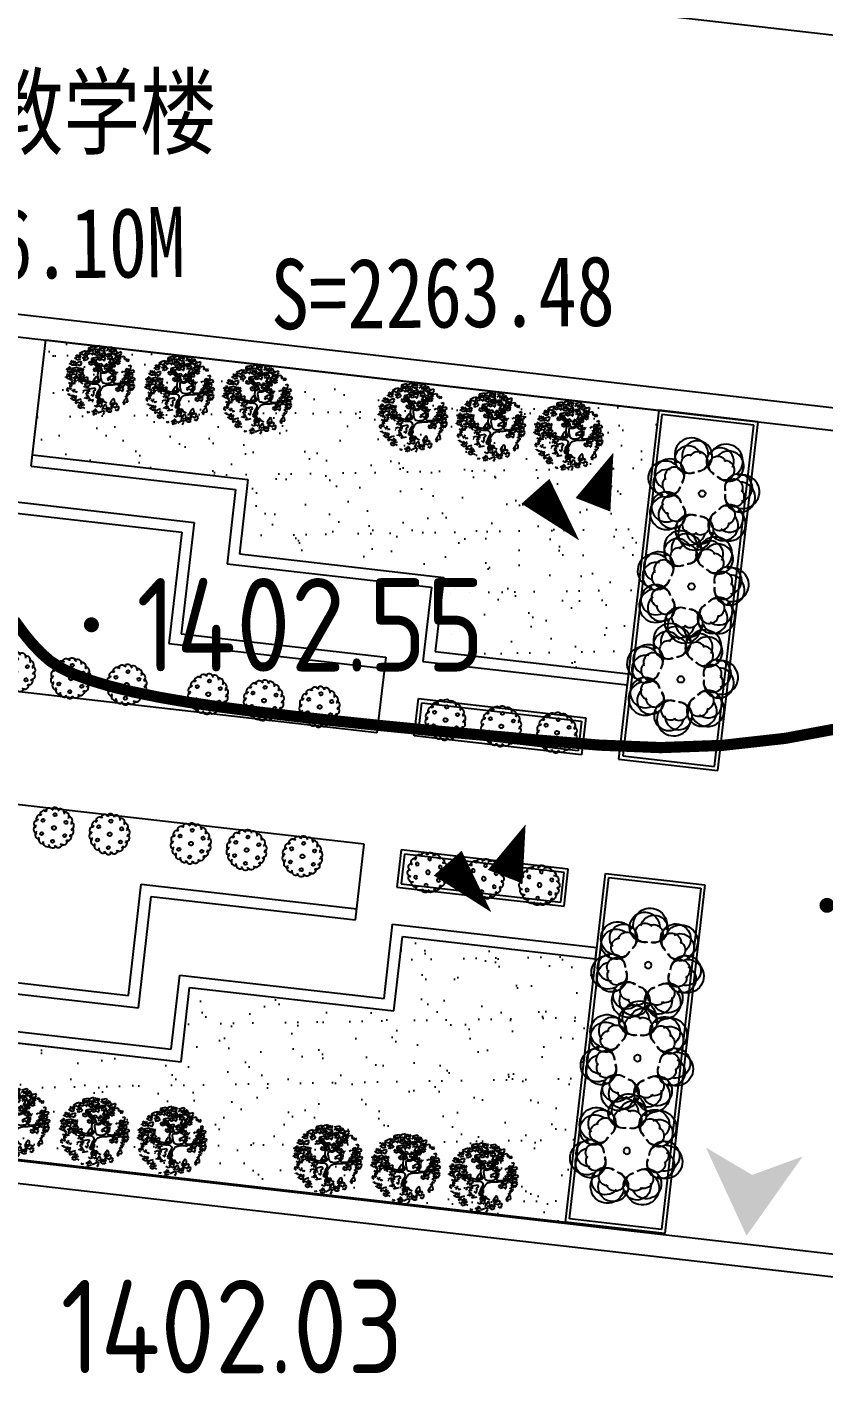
# Model space of a CAD drawing. Extents: x -2226 to 12369489, y -12501589 to 2275.
# Drawn here: x 5664042.76 to 5664064.06, y -6548018.84 to -6547982.6 of the extents above; entities that cross this region are included whole.
import ezdxf
from ezdxf.enums import TextEntityAlignment as Align

# ---------------------------------------------------------------- set-up
doc = ezdxf.new("R2010")
doc.units = 0
doc.header["$LTSCALE"] = 1000
doc.header["$MEASUREMENT"] = 0
doc.layers.get('0').update_dxf_attribs({"linetype": 'CONTINUOUS'})
for name, color, linetype in [('caodi', 7, 'CONTINUOUS'), ('GN-树木', 7, 'CONTINUOUS'), ('LVTRY', 193, 'CONTINUOUS'), ('PUB_DIM', 3, 'CONTINUOUS'), ('PUB_TEXT', 7, 'CONTINUOUS'), ('qj-铺地', 35, 'CONTINUOUS'), ('q乔木', 3, 'CONTINUOUS'), ('WALL', 2, 'CONTINUOUS'), ('zw乔木', 3, 'CONTINUOUS'), ('周边地形图', 8, 'CONTINUOUS'), ('树', 85, 'CONTINUOUS'), ('绿化', 3, 'CONTINUOUS'), ('落叶乔木', 130, 'CONTINUOUS'), ('道路', 8, 'CONTINUOUS')]:
    doc.layers.add(name, color=color, linetype=linetype)
doc.layers.add('pudi', color=7, linetype='CONTINUOUS', lineweight=9)
doc.styles.add('HT', font='simhei.ttf', dxfattribs={"width": 0.8})
doc.styles.get("Standard").update_dxf_attribs({"font": 'GBENOR', "bigfont": 'GBCBIG'})

# ---------------------------------------------------------------- blocks, each defined once
blk = doc.blocks.new('gc090')
for points in [[(1.067, 1.447, 0, 1, 0), (0.52, 0.049, 1, 1, 0)], [(-1.016, 0.411, 1, 0, 0), (0.151, -0.902, 0, 0, 0)]]:
    blk.add_lwpolyline(points, format="xyseb")
blk = doc.blocks.new('13')
at = {"layer": 'WALL', "ltscale": 10}
for points in [[(4411217, -5844573), (4492217, -5844573), (4492217, -5831973), (4411217, -5831973)], [(4411817, -5843973), (4491617, -5843973), (4491617, -5832573), (4411817, -5832573)]]:
    blk.add_lwpolyline(points, close=True, dxfattribs=at)
blk = doc.blocks.new('RT5')
at = {"layer": 'WALL', "ltscale": 10}
for points in [[(4426135, -5875637), (4487035, -5875637), (4487035, -5864537), (4426135, -5864537)], [(4426735, -5875037), (4486435, -5875037), (4486435, -5865137), (4426735, -5865137)]]:
    blk.add_lwpolyline(points, close=True, dxfattribs=at)
blk = doc.blocks.new('白玉兰')
at = {"layer": '落叶乔木'}
blk.add_circle((0, 1), 122, dxfattribs=at)
for centre, radius, start, end in [((-561, 1390), 623, 217.0797, 7.9292), ((-344, 1372), 558, 199.5569, 282.8658), ((-290, 1172), 360, 154.152, 274.6384), ((-578, 1037), 338, 305.7693, 83.4886), ((-655, 1200), 508, 298.2638, 31.5393), ((736, 1306), 623, 165.6511, 316.5007), ((858, 1125), 558, 148.1284, 231.4373), ((529, 1261), 508, 246.8352, 340.1108), ((449, 1099), 338, 254.3407, 32.06), ((735, 958), 360, 102.7234, 223.2099), ((-1436, 428), 623, 268.5082, 59.3578), ((-1170, 195), 338, 357.1979, 134.9172), ((-1346, 237), 508, 349.6924, 82.9679), ((1413, 32), 558, 96.6998, 180.0087), ((1479, 240), 623, 114.2225, 265.0721), ((-1286, 587), 558, 250.9855, 334.2944), ((-1095, 504), 360, 205.5806, 326.067), ((1315, 373), 508, 195.4067, 288.6822), ((1139, 335), 338, 202.9121, 340.6315), ((1206, 24), 360, 51.2948, 171.7813), ((-1229, -855), 623, 319.9368, 110.7864), ((-1023, -904), 508, 41.121, 134.3965), ((-880, -793), 338, 48.6264, 186.3457), ((-1076, -542), 360, 257.0091, 17.4956), ((-1259, -639), 558, 302.4141, 25.723), ((1109, -1006), 623, 62.7939, 213.6435), ((1111, -795), 508, 143.9781, 237.2536), ((-96, -1494), 623, 11.3654, 162.2149), ((70, -1363), 508, 92.5495, 185.8251), ((72, -1183), 338, 100.055, 237.7743), ((-284, -1383), 558, 353.8426, 77.1516), ((-246, -1179), 360, 308.4377, 68.9241), ((905, -1084), 558, 45.2712, 128.5801), ((769, -927), 360, 359.8663, 120.3527), ((971, -681), 338, 151.4836, 289.2029)]:
    blk.add_arc(centre, radius, start, end, dxfattribs=at)
blk = doc.blocks.new('sffsq')
at = {"layer": 'q乔木'}
for centre, major_axis, start_param, end_param in [((756595, 433665), (0, 289), -0.268274, 2.286814), ((756819, 433961), (0, 289), -0.617353, 1.937735), ((757131, 434162), (0, 289), -0.966357, 1.58873), ((757493, 434244), (0, 289), -1.315409, 1.239679), ((757861, 434197), (0, 289), 4.618671, 7.173759), ((758191, 434027), (0, 289), 4.269601, 6.824688), ((758443, 433755), (0, 289), 3.920537, 6.475625), ((756485, 433311), (0, 289), 0.080818, 2.635905), ((756503, 432940), (0, 289), 0.429868, 2.984955), ((757555, 433169), (0, 128), 4.712347258055872, 10.99553256523545), ((758605, 433042), (0, 289), 3.222423, 5.777511), ((758587, 433413), (0, 289), 3.571467, 6.126555), ((756646, 432598), (0, 289), 0.778945, 3.334032), ((756898, 432326), (0, 289), 1.127998, 3.683085), ((757228, 432156), (0, 289), 1.477059, 4.032146), ((757958, 432191), (0, 289), 2.17519, 4.730277), ((758270, 432392), (0, 289), 2.524267, 5.079354), ((758495, 432688), (0, 289), 2.873312, 5.428399), ((757597, 432109), (0, 289), 1.826137, 4.381224)]:
    blk.add_ellipse(centre, major_axis=major_axis, ratio=1, start_param=start_param, end_param=end_param, dxfattribs=at)
at = {"layer": 'q乔木', "color": 40, "linetype": 'Continuous'}
for centre in [(757535, 434052), (756773, 433592), (758315, 433622), (756790, 432701), (757570, 432271), (758332, 432732)]:
    blk.add_ellipse(centre, major_axis=(0, 103), ratio=1, start_param=4.712374, end_param=10.995559, dxfattribs=at)
blk = doc.blocks.new('银杏')
at = {"layer": '树'}
for p, q in [((-1779, 2121), (-1842, 2086)), ((-1842, 2086), (-1809, 1967)), ((-1740, 1990), (-1779, 2121)), ((-1683, 2006), (-1688, 1927)), ((-2357, 1231), (-2239, 1343)), ((-2256, 1196), (-2357, 1231)), ((-2259, 965), (-2192, 1109)), ((-2192, 1109), (-2256, 1196)), ((-2239, 1343), (-1859, 1218)), ((-2061, 1197), (-2140, 1016)), ((-2140, 1016), (-2026, 987)), ((-2083, 1544), (-2043, 1655)), ((-1993, 1335), (-2083, 1544)), ((-1881, 1022), (-2061, 1197)), ((-2043, 1655), (-1862, 1582)), ((-1803, 1402), (-1993, 1335)), ((-1859, 1218), (-1881, 1022)), ((-1809, 1967), (-1796, 1913)), ((-1679, 1285), (-1803, 1402)), ((-1728, 1313), (-1791, 1278)), ((-1791, 1278), (-1757, 1159)), ((-1744, 1105), (-1774, 1012)), ((-1774, 1012), (-1761, 989)), ((-1757, 1159), (-1744, 1105)), ((-1688, 1927), (-1740, 1990)), ((-1688, 1182), (-1728, 1313)), ((-1637, 1119), (-1688, 1182)), ((-1632, 1198), (-1637, 1119)), ((-1517, 1139), (-1556, 1210)), ((-1422, 1085), (-1517, 1139)), ((1861, 1070), (2241, 945)), ((1957, 1990), (1896, 1865)), ((2040, 1929), (1957, 1990)), ((1967, 1706), (2100, 1703)), ((1971, 1876), (2040, 1899)), ((2105, 1752), (2010, 1806)), ((2040, 1899), (2040, 1929)), ((2100, 1703), (2105, 1752)), ((2231, 1413), (2226, 1333)), ((2292, 1538), (2231, 1413)), ((2375, 1477), (2292, 1538)), ((2303, 1254), (2436, 1251)), ((2307, 1424), (2376, 1447)), ((2346, 1354), (2307, 1424)), ((2441, 1300), (2346, 1354)), ((2418, 1049), (2357, 941)), ((2376, 1447), (2375, 1477)), ((2487, 1029), (2418, 1049)), ((2422, 909), (2487, 1029)), ((2436, 1251), (2441, 1300)), ((-2494, 659), (-2376, 771)), ((-2392, 624), (-2494, 659)), ((-2328, 537), (-2392, 624)), ((-2376, 771), (-1995, 646)), ((-2197, 626), (-2276, 444)), ((-2276, 444), (-2162, 416)), ((-2212, 762), (-2259, 965)), ((-2180, 764), (-2212, 762)), ((-2018, 450), (-2197, 626)), ((-2030, 848), (-2180, 764)), ((-1976, 168), (-2166, 276)), ((-2162, 416), (-2009, 287)), ((-2080, 857), (-1962, 968)), ((-1979, 821), (-2080, 857)), ((-1839, 740), (-2030, 848)), ((-2026, 987), (-1873, 859)), ((-1995, 646), (-2018, 450)), ((-2009, 287), (-1897, 410)), ((-1982, 590), (-1915, 735)), ((-1935, 388), (-1982, 590)), ((-1915, 735), (-1979, 821)), ((-1806, 246), (-1976, 168)), ((-1962, 968), (-1582, 843)), ((-1903, 390), (-1935, 388)), ((-1753, 473), (-1903, 390)), ((-1897, 410), (-1806, 246)), ((-1873, 859), (-1761, 982)), ((-1784, 823), (-1863, 641)), ((-1863, 641), (-1749, 613)), ((-1670, 818), (-1839, 740)), ((-1801, 161), (-1683, 273)), ((-1700, 126), (-1801, 161)), ((-1604, 647), (-1784, 823)), ((-1761, 989), (-1673, 977)), ((-1761, 982), (-1670, 818)), ((-1562, 365), (-1753, 473)), ((-1749, 613), (-1596, 484)), ((-1703, -105), (-1635, 39)), ((-1635, 39), (-1700, 126)), ((-1683, 273), (-1302, 148)), ((-1596, 484), (-1484, 607)), ((-1504, 128), (-1584, -54)), ((-1393, 444), (-1562, 365)), ((-1325, -48), (-1504, 128)), ((-1302, 148), (-1325, -48)), ((-1032, 733), (-925, 716)), ((1075, 115), (986, 324)), ((1026, 434), (1207, 361)), ((1266, 182), (1075, 115)), ((1207, 361), (1450, 200)), ((1390, 65), (1266, 182)), ((1291, 513), (1345, 441)), ((1345, 441), (1409, 354)), ((1450, 200), (1390, 65)), ((1409, 354), (1469, 406)), ((1481, 30), (1453, -18)), ((1469, 406), (1560, 310)), ((1471, 517), (1479, 598)), ((1530, 569), (1471, 517)), ((1542, 137), (1481, 30)), ((1662, 614), (1530, 569)), ((1611, 118), (1542, 137)), ((1546, -3), (1611, 118)), ((1560, 310), (1599, 341)), ((1570, 446), (1592, 524)), ((1599, 341), (1570, 446)), ((1592, 524), (1657, 491)), ((1663, 263), (1656, 237)), ((1656, 237), (1710, 166)), ((1657, 491), (1678, 513)), ((1678, 513), (1662, 614)), ((1751, 307), (1663, 263)), ((1710, 166), (1774, 78)), ((1779, 354), (1751, 307)), ((1840, 462), (1779, 354)), ((1834, 130), (1926, 35)), ((1904, 68), (1835, 87)), ((1836, 241), (1844, 322)), ((1896, 293), (1836, 241)), ((1839, -53), (1904, 68)), ((1909, 442), (1840, 462)), ((1841, 692), (1909, 836)), ((1888, 489), (1841, 692)), ((1844, 322), (1909, 442)), ((1920, 491), (1888, 489)), ((2028, 339), (1896, 293)), ((2070, 575), (1920, 491)), ((1926, 35), (1964, 65)), ((1935, 171), (1957, 248)), ((1964, 65), (1935, 171)), ((1957, 248), (2022, 215)), ((2040, 924), (1960, 743)), ((1960, 743), (2075, 715)), ((2022, 215), (2043, 237)), ((2043, 237), (2028, 339)), ((2219, 749), (2040, 924)), ((2261, 467), (2070, 575)), ((2075, 715), (2228, 586)), ((2100, 39), (2141, 149)), ((2190, -170), (2100, 39)), ((2141, 149), (2322, 76)), ((2241, 945), (2219, 749)), ((2228, 586), (2339, 709)), ((2242, 849), (2234, 823)), ((2234, 823), (2288, 752)), ((2329, 894), (2242, 849)), ((2318, 508), (2255, 474)), ((2255, 474), (2288, 355)), ((2430, 545), (2261, 467)), ((2302, 301), (2271, 208)), ((2271, 208), (2284, 184)), ((2284, 184), (2373, 173)), ((2288, 752), (2352, 665)), ((2288, 355), (2302, 301)), ((2357, 378), (2318, 508)), ((2357, 941), (2329, 894)), ((2339, 709), (2430, 545)), ((2352, 665), (2412, 717)), ((2409, 314), (2357, 378)), ((2373, 173), (2480, 156)), ((2414, 394), (2409, 314)), ((2412, 717), (2504, 621)), ((2414, 827), (2422, 909)), ((2474, 880), (2414, 827)), ((2475, 519), (2414, 394)), ((2606, 925), (2474, 880)), ((2558, 458), (2475, 519)), ((2480, 156), (2486, 235)), ((2486, 235), (2618, 232)), ((2490, 405), (2558, 428)), ((2529, 335), (2490, 405)), ((2504, 621), (2542, 652)), ((2513, 757), (2535, 834)), ((2542, 652), (2513, 757)), ((2624, 281), (2529, 335)), ((2535, 834), (2600, 802)), ((2558, 428), (2558, 458)), ((2600, 802), (2621, 824)), ((2621, 824), (2606, 925)), ((2618, 232), (2624, 281)), ((-2057, -91), (-2057, -60)), ((-1655, -308), (-1703, -105)), ((-1624, -306), (-1655, -308)), ((-1474, -222), (-1624, -306)), ((-1584, -54), (-1469, -82)), ((-1283, -330), (-1474, -222)), ((-1469, -82), (-1316, -211)), ((-1316, -211), (-1204, -88)), ((-1114, -251), (-1283, -330)), ((-1204, -88), (-1114, -251)), ((-1177, -1203), (-1135, -979)), ((-1135, -979), (-1041, -910)), ((-1041, -910), (-930, -1071)), ((325, -413), (443, -302)), ((426, -448), (325, -413)), ((423, -679), (490, -535)), ((490, -535), (426, -448)), ((443, -302), (823, -427)), ((652, -797), (502, -880)), ((749, -124), (867, -13)), ((851, -160), (749, -124)), ((860, -932), (799, -1040)), ((823, -427), (801, -622)), ((809, -786), (921, -662)), ((1012, -826), (843, -905)), ((848, -391), (915, -246)), ((895, -593), (848, -391)), ((915, -246), (851, -160)), ((928, -952), (860, -932)), ((864, -1072), (928, -952)), ((867, -13), (1248, -138)), ((926, -591), (895, -593)), ((921, -662), (1012, -826)), ((1077, -508), (926, -591)), ((1046, -158), (967, -340)), ((967, -340), (1081, -368)), ((1225, -334), (1046, -158)), ((1267, -616), (1077, -508)), ((1277, -702), (1214, -737)), ((1365, -62), (1358, -88)), ((1453, -18), (1365, -62)), ((1662, -709), (1754, -805)), ((1754, -805), (1792, -774)), ((1792, -774), (1763, -669)), ((1924, -715), (1877, -513)), ((2023, -36), (1891, -81)), ((1896, -135), (2277, -260)), ((1955, -713), (1924, -715)), ((2004, -715), (1942, -750)), ((1953, -127), (2017, -159)), ((2106, -630), (1955, -713)), ((2017, -159), (2039, -138)), ((2039, -138), (2023, -36)), ((2254, -456), (2075, -280)), ((2110, -490), (2263, -619)), ((2167, -1068), (2172, -988)), ((2172, -988), (2305, -991)), ((2381, -103), (2190, -170)), ((2277, -260), (2254, -456)), ((2263, -619), (2375, -496)), ((2466, -659), (2296, -738)), ((2305, -991), (2311, -942)), ((2375, -496), (2466, -659)), ((770, -1087), (683, -1132)), ((799, -1040), (770, -1087)), ((856, -1153), (864, -1072)), ((915, -1101), (856, -1153)), ((1047, -1055), (915, -1101)), ((1025, -1624), (1139, -1652)), ((1063, -1157), (1047, -1055)), ((1354, -1538), (1264, -1328)), ((1305, -1218), (1486, -1291)), ((1762, -1019), (1700, -1054)), ((1700, -1054), (1733, -1173)), ((1746, -1227), (1716, -1320)), ((1733, -1173), (1746, -1227)), ((1802, -1150), (1762, -1019)), ((1853, -1213), (1802, -1150)), ((1859, -1134), (1853, -1213)), ((1920, -1008), (1859, -1134)), ((2003, -1069), (1920, -1008)), ((1930, -1293), (2063, -1295)), ((1934, -1122), (2003, -1100)), ((1973, -1193), (1934, -1122)), ((1958, -1015), (1971, -1039)), ((2068, -1247), (1973, -1193)), ((2003, -1100), (2003, -1069)), ((2060, -1051), (2167, -1068)), ((2063, -1295), (2068, -1247))]:
    blk.add_line(p, q, dxfattribs=at)
at = {"layer": '树', "color": 60}
for p, q in [((-1622, 2132), (-1683, 2006)), ((-1539, 2071), (-1622, 2132)), ((-1608, 2018), (-1539, 2040)), ((-1574, 2147), (-1456, 2259)), ((-1473, 2112), (-1574, 2147)), ((-1539, 2040), (-1539, 2071)), ((-1456, 2259), (-1076, 2134)), ((-1098, 1938), (-1277, 2114)), ((-1267, 2458), (-1227, 2569)), ((-1177, 2249), (-1267, 2458)), ((-1227, 2569), (-1046, 2496)), ((-987, 2316), (-1177, 2249)), ((-1078, 2297), (-1141, 2262)), ((-1141, 2262), (-1107, 2143)), ((-1094, 2089), (-1124, 1996)), ((-1107, 2143), (-1094, 2089)), ((-1076, 2134), (-1098, 1938)), ((-1039, 2166), (-1078, 2297)), ((-1046, 2496), (-803, 2334)), ((-987, 2103), (-1039, 2166)), ((-863, 2199), (-987, 2316)), ((-982, 2182), (-987, 2103)), ((-921, 2308), (-982, 2182)), ((-927, 2533), (-934, 2507)), ((-934, 2507), (-880, 2436)), ((-839, 2577), (-927, 2533)), ((-838, 2247), (-921, 2308)), ((-915, 1944), (-910, 2023)), ((-910, 2023), (-777, 2020)), ((-906, 2194), (-837, 2216)), ((-867, 2123), (-906, 2194)), ((-880, 2436), (-816, 2348)), ((-772, 2069), (-867, 2123)), ((-803, 2334), (-863, 2199)), ((-811, 2624), (-839, 2577)), ((-837, 2216), (-838, 2247)), ((-816, 2348), (-756, 2400)), ((-750, 2732), (-811, 2624)), ((-777, 2020), (-772, 2069)), ((-756, 2400), (-664, 2305)), ((-754, 2511), (-746, 2592)), ((-694, 2563), (-754, 2511)), ((-681, 2712), (-750, 2732)), ((-746, 2592), (-681, 2712)), ((-700, 1973), (-606, 2042)), ((-562, 2609), (-694, 2563)), ((-664, 2305), (-626, 2335)), ((-655, 2441), (-633, 2518)), ((-626, 2335), (-655, 2441)), ((-633, 2518), (-568, 2485)), ((-621, 2729), (-503, 2841)), ((-520, 2694), (-621, 2729)), ((-601, 2142), (-609, 2116)), ((-609, 2116), (-555, 2045)), ((-606, 2042), (-495, 1881)), ((-514, 2186), (-601, 2142)), ((-568, 2485), (-547, 2507)), ((-547, 2507), (-562, 2609)), ((-555, 2045), (-491, 1957)), ((-523, 2463), (-456, 2607)), ((-476, 2260), (-523, 2463)), ((-456, 2607), (-520, 2694)), ((-486, 2234), (-514, 2186)), ((-503, 2841), (-123, 2715)), ((-491, 1957), (-431, 2010)), ((-425, 2341), (-486, 2234)), ((-444, 2262), (-476, 2260)), ((-294, 2345), (-444, 2262)), ((-431, 2010), (-339, 1914)), ((-429, 2120), (-421, 2201)), ((-369, 2172), (-429, 2120)), ((-356, 2322), (-425, 2341)), ((-421, 2201), (-356, 2322)), ((-325, 2695), (-404, 2514)), ((-404, 2514), (-290, 2485)), ((-237, 2218), (-369, 2172)), ((-330, 2050), (-308, 2127)), ((-300, 1944), (-330, 2050)), ((-145, 2520), (-325, 2695)), ((-308, 2127), (-243, 2094)), ((-103, 2237), (-294, 2345)), ((-243, 2094), (-222, 2116)), ((-222, 2116), (-237, 2218)), ((-105, 2233), (-206, 2268)), ((-108, 2002), (-41, 2146)), ((-61, 1799), (-108, 2002)), ((-41, 2146), (-105, 2233)), ((66, 2316), (-103, 2237)), ((-88, 2380), (292, 2255)), ((-25, 2480), (66, 2316)), ((64, 2824), (2, 2789)), ((2, 2789), (35, 2670)), ((90, 2235), (11, 2053)), ((11, 2053), (125, 2025)), ((48, 2617), (18, 2524)), ((31, 2500), (120, 2488)), ((35, 2670), (48, 2617)), ((104, 2693), (64, 2824)), ((270, 2059), (90, 2235)), ((155, 2630), (104, 2693)), ((120, 2488), (227, 2471)), ((125, 2025), (278, 1896)), ((161, 2710), (155, 2630)), ((222, 2835), (161, 2710)), ((305, 2774), (222, 2835)), ((227, 2471), (232, 2551)), ((232, 2551), (365, 2548)), ((236, 2721), (305, 2744)), ((275, 2651), (236, 2721)), ((292, 2255), (270, 2059)), ((371, 2597), (275, 2651)), ((278, 1896), (390, 2019)), ((305, 2744), (305, 2774)), ((352, 2733), (392, 2843)), ((442, 2524), (352, 2733)), ((365, 2548), (371, 2597)), ((434, 2445), (372, 2410)), ((372, 2410), (405, 2291)), ((418, 2237), (388, 2144)), ((388, 2144), (401, 2121)), ((390, 2019), (481, 1856)), ((392, 2843), (574, 2770)), ((401, 2121), (489, 2109)), ((405, 2291), (418, 2237)), ((474, 2314), (434, 2445)), ((633, 2591), (442, 2524)), ((525, 2251), (474, 2314)), ((489, 2109), (597, 2092)), ((531, 2330), (525, 2251)), ((592, 2456), (531, 2330)), ((574, 2770), (816, 2609)), ((675, 2395), (592, 2456)), ((597, 2092), (602, 2171)), ((602, 2171), (735, 2169)), ((606, 2342), (675, 2364)), ((645, 2271), (606, 2342)), ((756, 2473), (633, 2591)), ((740, 2217), (645, 2271)), ((675, 2364), (675, 2395)), ((701, 2616), (819, 2727)), ((802, 2581), (701, 2616)), ((735, 2169), (740, 2217)), ((816, 2609), (756, 2473)), ((799, 2350), (866, 2494)), ((846, 2147), (799, 2350)), ((866, 2494), (802, 2581)), ((819, 2727), (1199, 2602)), ((878, 2149), (846, 2147)), ((1028, 2232), (878, 2149)), ((997, 2582), (918, 2401)), ((918, 2401), (1032, 2372)), ((1177, 2407), (997, 2582)), ((1219, 2124), (1028, 2232)), ((1032, 2372), (1185, 2243)), ((1199, 2602), (1177, 2407)), ((1185, 2243), (1297, 2367)), ((1388, 2203), (1219, 2124)), ((1327, 2027), (1267, 1919)), ((1297, 2367), (1388, 2203)), ((1396, 2007), (1327, 2027)), ((1332, 1887), (1396, 2007)), ((1361, 2233), (1402, 2343)), ((1451, 2024), (1361, 2233)), ((1402, 2343), (1583, 2270)), ((1642, 2091), (1451, 2024)), ((1583, 2270), (1825, 2109)), ((1766, 1974), (1642, 2091)), ((1825, 2109), (1766, 1974)), ((-1056, 1656), (-1247, 1764)), ((-1242, 1904), (-1089, 1775)), ((-1088, 1069), (-1150, 1034)), ((-1124, 1996), (-1111, 1973)), ((-1111, 1973), (-1023, 1961)), ((-1089, 1775), (-978, 1898)), ((-1048, 938), (-1088, 1069)), ((-887, 1735), (-1056, 1656)), ((-1023, 1961), (-915, 1944)), ((-930, 1080), (-991, 954)), ((-978, 1898), (-887, 1735)), ((-847, 1019), (-930, 1080)), ((-895, 1451), (-854, 1675)), ((-699, 1401), (-895, 1451)), ((-803, 1227), (-866, 1192)), ((-866, 1192), (-833, 1073)), ((-854, 1675), (-759, 1744)), ((-819, 1019), (-849, 926)), ((-847, 989), (-847, 1019)), ((-833, 1073), (-819, 1019)), ((-764, 1096), (-803, 1227)), ((-712, 1033), (-764, 1096)), ((-759, 1744), (-649, 1583)), ((-742, 1749), (-700, 1973)), ((-546, 1699), (-742, 1749)), ((-707, 1112), (-712, 1033)), ((-646, 1238), (-707, 1112)), ((-661, 1235), (-699, 1401)), ((-537, 1314), (-661, 1235)), ((-649, 1583), (-537, 1314)), ((-563, 1177), (-646, 1238)), ((-631, 1124), (-563, 1146)), ((-592, 1053), (-631, 1124)), ((-497, 999), (-592, 1053)), ((-563, 1146), (-563, 1177)), ((-508, 1533), (-546, 1699)), ((-383, 1612), (-508, 1533)), ((-495, 1881), (-383, 1612)), ((-444, 1379), (-451, 1353)), ((-451, 1353), (-397, 1282)), ((-357, 1423), (-444, 1379)), ((-397, 1282), (-333, 1194)), ((-328, 1471), (-357, 1423)), ((-339, 1914), (-300, 1944)), ((-333, 1194), (-273, 1247)), ((-267, 1578), (-328, 1471)), ((-273, 1247), (-181, 1151)), ((-271, 1357), (-263, 1438)), ((-212, 1409), (-271, 1357)), ((-199, 1559), (-267, 1578)), ((-263, 1438), (-199, 1559)), ((-80, 1455), (-212, 1409)), ((-181, 1151), (-143, 1181)), ((-172, 1287), (-150, 1364)), ((-143, 1181), (-172, 1287)), ((-150, 1364), (-85, 1332)), ((-85, 1332), (-64, 1353)), ((-64, 1353), (-80, 1455)), ((-29, 1801), (-61, 1799)), ((121, 1885), (-29, 1801)), ((-4, 1424), (114, 1536)), ((98, 1389), (-4, 1424)), ((95, 1158), (162, 1302)), ((142, 955), (95, 1158)), ((162, 1302), (98, 1389)), ((114, 1536), (495, 1411)), ((312, 1777), (121, 1885)), ((324, 1041), (173, 957)), ((293, 1390), (214, 1209)), ((214, 1209), (328, 1180)), ((472, 1215), (293, 1390)), ((481, 1856), (312, 1777)), ((514, 933), (324, 1041)), ((328, 1180), (481, 1052)), ((394, 1857), (512, 1969)), ((495, 1822), (394, 1857)), ((495, 1411), (472, 1215)), ((481, 1052), (593, 1175)), ((492, 1591), (559, 1735)), ((539, 1388), (492, 1591)), ((559, 1735), (495, 1822)), ((512, 1969), (892, 1844)), ((684, 1011), (514, 933)), ((571, 1390), (539, 1388)), ((721, 1474), (571, 1390)), ((593, 1175), (684, 1011)), ((690, 1824), (611, 1642)), ((611, 1642), (725, 1614)), ((870, 1648), (690, 1824)), ((912, 1366), (721, 1474)), ((725, 1614), (879, 1485)), ((892, 1844), (870, 1648)), ((879, 1485), (990, 1608)), ((1081, 1444), (912, 1366)), ((990, 1608), (1081, 1444)), ((1151, 1827), (1144, 1802)), ((1144, 1802), (1198, 1731)), ((1238, 1872), (1151, 1827)), ((1198, 1731), (1262, 1643)), ((1267, 1919), (1238, 1872)), ((1262, 1643), (1322, 1695)), ((1322, 1695), (1413, 1600)), ((1323, 1806), (1332, 1887)), ((1383, 1858), (1323, 1806)), ((1515, 1904), (1383, 1858)), ((1472, 1054), (1409, 1019)), ((1409, 1019), (1442, 900)), ((1413, 1600), (1452, 1630)), ((1423, 1736), (1445, 1813)), ((1452, 1630), (1423, 1736)), ((1445, 1813), (1510, 1780)), ((1511, 923), (1472, 1054)), ((1510, 1780), (1531, 1802)), ((1531, 1802), (1515, 1904)), ((1629, 1065), (1568, 939)), ((1584, 1431), (1625, 1541)), ((1674, 1222), (1584, 1431)), ((1625, 1541), (1806, 1469)), ((1712, 1004), (1629, 1065)), ((1865, 1289), (1674, 1222)), ((1712, 974), (1712, 1004)), ((1799, 1979), (1737, 1944)), ((1737, 1944), (1770, 1825)), ((1743, 958), (1861, 1070)), ((1783, 1772), (1753, 1679)), ((1753, 1679), (1766, 1655)), ((1766, 1655), (1855, 1643)), ((1770, 1825), (1783, 1772)), ((1839, 1848), (1799, 1979)), ((1806, 1469), (2048, 1307)), ((1890, 1785), (1839, 1848)), ((1855, 1643), (1962, 1626)), ((1989, 1172), (1865, 1289)), ((1896, 1865), (1890, 1785)), ((1962, 1626), (1967, 1706)), ((2010, 1806), (1971, 1876)), ((2048, 1307), (1989, 1172)), ((2135, 1527), (2072, 1493)), ((2072, 1493), (2106, 1374)), ((2119, 1320), (2089, 1227)), ((2089, 1227), (2102, 1203)), ((2102, 1203), (2190, 1191)), ((2106, 1374), (2119, 1320)), ((2175, 1397), (2135, 1527)), ((2226, 1333), (2175, 1397)), ((2190, 1191), (2298, 1175)), ((2298, 1175), (2303, 1254)), ((-997, 875), (-1048, 938)), ((-991, 954), (-997, 875)), ((-925, 716), (-920, 796)), ((-920, 796), (-787, 793)), ((-916, 966), (-847, 989)), ((-877, 895), (-916, 966)), ((-895, 637), (-854, 748)), ((-805, 428), (-895, 637)), ((-782, 841), (-877, 895)), ((-854, 748), (-673, 675)), ((-849, 926), (-837, 903)), ((-837, 903), (-748, 891)), ((-614, 495), (-805, 428)), ((-787, 793), (-782, 841)), ((-748, 891), (-641, 874)), ((-673, 675), (-430, 513)), ((-641, 874), (-635, 953)), ((-635, 953), (-503, 951)), ((-490, 378), (-614, 495)), ((-503, 951), (-497, 999)), ((-430, 513), (-490, 378)), ((173, 957), (142, 955)), ((237, 272), (278, 496)), ((433, 222), (237, 272)), ((278, 496), (373, 566)), ((373, 566), (483, 404)), ((471, 56), (433, 222)), ((596, 135), (471, 56)), ((483, 404), (596, 135)), ((986, 324), (1026, 434)), ((1298, 538), (1291, 513)), ((1385, 583), (1298, 538)), ((1414, 630), (1385, 583)), ((1474, 738), (1414, 630)), ((1456, 846), (1425, 753)), ((1425, 753), (1438, 730)), ((1438, 730), (1527, 718)), ((1442, 900), (1456, 846)), ((1543, 718), (1474, 738)), ((1479, 598), (1543, 718)), ((1563, 860), (1511, 923)), ((1527, 718), (1634, 701)), ((1568, 939), (1563, 860)), ((1634, 701), (1639, 781)), ((1639, 781), (1772, 778)), ((1643, 951), (1712, 974)), ((1682, 880), (1643, 951)), ((1778, 826), (1682, 880)), ((1844, 923), (1743, 958)), ((1772, 778), (1778, 826)), ((1909, 836), (1844, 923))]:
    blk.add_line(p, q, dxfattribs=at)
at = {"layer": '树', "color": 76}
for p, q in [((-2481, 154), (-2441, 265)), ((-2391, -55), (-2481, 154)), ((-2441, 265), (-2260, 192)), ((-2395, 393), (-2328, 537)), ((-2348, 190), (-2395, 393)), ((-2201, 12), (-2391, -55)), ((-2316, 192), (-2348, 190)), ((-2166, 276), (-2316, 192)), ((-2260, 192), (-2017, 30)), ((-2077, -105), (-2201, 12)), ((-2140, 1), (-2201, -125)), ((-2057, -60), (-2140, 1)), ((-2017, 30), (-2077, -105)), ((-2298, -10), (-2360, -45)), ((-2360, -45), (-2327, -164)), ((-2258, -141), (-2298, -10)), ((-2207, -204), (-2258, -141)), ((-2243, -346), (-2135, -363)), ((-2201, -125), (-2207, -204)), ((-2135, -363), (-2130, -284)), ((-2073, -405), (-2134, -530)), ((-2130, -284), (-1997, -286)), ((-2126, -113), (-2057, -91)), ((-2087, -184), (-2126, -113)), ((-2120, -1035), (-2079, -811)), ((-1992, -238), (-2087, -184)), ((-2079, -811), (-1984, -742)), ((-1990, -466), (-2073, -405)), ((-2063, -689), (-1930, -692)), ((-2059, -519), (-1990, -496)), ((-2020, -589), (-2059, -519)), ((-1924, -643), (-2020, -589)), ((-1997, -286), (-1992, -238)), ((-1990, -496), (-1990, -466)), ((-1984, -742), (-1874, -903)), ((-1930, -692), (-1924, -643)), ((-1874, -903), (-1761, -1172)), ((-71, -802), (-29, -578)), ((125, -852), (-71, -802)), ((-29, -578), (65, -509)), ((65, -509), (176, -670)), ((163, -1018), (125, -852)), ((288, -939), (163, -1018)), ((176, -670), (288, -939)), ((470, -882), (423, -679)), ((502, -880), (470, -882)), ((-1924, -1086), (-2120, -1035)), ((-1886, -1252), (-1924, -1086)), ((-1761, -1172), (-1886, -1252)), ((-1534, -1552), (-1494, -1442)), ((-1444, -1762), (-1534, -1552)), ((-1494, -1442), (-1313, -1515)), ((-1254, -1695), (-1444, -1762)), ((-1376, -1358), (-1336, -1248)), ((-1286, -1568), (-1376, -1358)), ((-1336, -1248), (-1155, -1321)), ((-1096, -1501), (-1286, -1568)), ((-981, -1253), (-1177, -1203)), ((-1155, -1321), (-912, -1483)), ((-972, -1618), (-1096, -1501)), ((-931, -1608), (-994, -1643)), ((-994, -1643), (-961, -1762)), ((-943, -1419), (-981, -1253)), ((-947, -1815), (-978, -1908)), ((-978, -1908), (-965, -1932)), ((-912, -1483), (-972, -1618)), ((-965, -1932), (-876, -1944)), ((-961, -1762), (-947, -1815)), ((-818, -1340), (-943, -1419)), ((-892, -1739), (-931, -1608)), ((-930, -1071), (-818, -1340)), ((-840, -1802), (-892, -1739)), ((-876, -1944), (-769, -1961)), ((-835, -1722), (-840, -1802)), ((-774, -1597), (-835, -1722)), ((-691, -1658), (-774, -1597)), ((-769, -1961), (-763, -1881)), ((-763, -1881), (-631, -1884)), ((-759, -1711), (-691, -1688)), ((-720, -1781), (-759, -1711)), ((-625, -1835), (-720, -1781)), ((-691, -1688), (-691, -1658)), ((-635, -1700), (-594, -1476)), ((-439, -1750), (-635, -1700)), ((-631, -1884), (-625, -1835)), ((-594, -1476), (-499, -1407)), ((-515, -1988), (-475, -1878)), ((-425, -2197), (-515, -1988)), ((-499, -1407), (-389, -1568)), ((-475, -1878), (-293, -1951)), ((-389, -1568), (-277, -1837)), ((-371, -1171), (-253, -1060)), ((-269, -1206), (-371, -1171)), ((-293, -1951), (-51, -2112)), ((-272, -1437), (-205, -1293)), ((-225, -1640), (-272, -1437)), ((-205, -1293), (-269, -1206)), ((-253, -1060), (128, -1185)), ((-43, -1555), (-194, -1638)), ((-74, -1205), (-153, -1386)), ((-153, -1386), (-39, -1415)), ((105, -1380), (-74, -1205)), ((147, -1663), (-43, -1555)), ((-39, -1415), (114, -1544)), ((79, -1990), (-8, -2035)), ((108, -1943), (79, -1990)), ((128, -1185), (105, -1380)), ((168, -1835), (108, -1943)), ((317, -1584), (147, -1663)), ((164, -2056), (173, -1975)), ((237, -1855), (168, -1835)), ((173, -1975), (237, -1855)), ((356, -1958), (224, -2004)), ((372, -2060), (356, -1958)), ((397, -1177), (778, -1302)), ((683, -1132), (676, -1157)), ((676, -1157), (730, -1228)), ((730, -1228), (794, -1316)), ((1135, -1792), (985, -1876)), ((1284, -1618), (1105, -1443)), ((1326, -1900), (1135, -1792)), ((1139, -1652), (1293, -1781)), ((1306, -1422), (1284, -1618)), ((1293, -1781), (1404, -1658)), ((1495, -1822), (1326, -1900)), ((1545, -1471), (1354, -1538)), ((1404, -1658), (1495, -1822)), ((1486, -1291), (1729, -1453)), ((1669, -1588), (1545, -1471)), ((1729, -1453), (1669, -1588)), ((1716, -1320), (1729, -1343)), ((1729, -1343), (1818, -1355)), ((1818, -1355), (1925, -1372)), ((1925, -1372), (1930, -1293)), ((39, -2131), (103, -2219)), ((103, -2219), (162, -2167)), ((162, -2167), (254, -2263)), ((224, -2004), (164, -2056)), ((254, -2263), (293, -2232)), ((263, -2126), (286, -2049)), ((293, -2232), (263, -2126)), ((286, -2049), (350, -2082)), ((350, -2082), (372, -2060)), ((603, -2092), (695, -2188)), ((695, -2188), (733, -2158)), ((733, -2158), (704, -2052))]:
    blk.add_line(p, q, dxfattribs=at)
at = {"layer": '树', "color": 36, "linetype": 'Continuous'}
for points in [[(-1232, 1836), (-892, 1778), (-633, 1338), (-390, 1012), (-126, 867), (61, 862), (37, 434), (-67, 208), (-161, 155), (-571, 174), (-748, 245), (-908, 755)], [(1747, 369), (1152, 223), (368, 142), (118, 233), (267, 547), (283, 1155), (469, 1427), (833, 1629)], [(-597, -1300), (-190, -1121), (17, -913), (55, -677), (-33, -434), (-178, -146), (-474, 28), (-1049, 124), (-1863, 456)], [(-988, 788), (-1001, 535), (-946, 381), (-888, 275), (-1018, 233), (-1424, 300), (-1609, 412)], [(1706, 223), (1467, 183), (962, 41), (513, -8), (230, 4), (51, -172), (210, -653), (-34, -1126), (-291, -1299)]]:
    blk.add_spline(points, degree=3, dxfattribs=at)
at = {"layer": '树', "color": 60, "linetype": 'Continuous'}
blk.add_spline([(735, 1805), (469, 1565), (293, 1468), (90, 1170), (-46, 972), (-290, 1052), (-662, 1722), (-851, 1924)], degree=3, dxfattribs=at)
at = {"layer": '树', "color": 60, "width": 0.8, "flags": 9}
for tag, p in [('YSIZE', (6, 269)), ('XSIZE', (17, 276))]:
    blk.add_attdef(tag, p, '', height=1.04, rotation=299.02153, dxfattribs=at)

msp = doc.modelspace()

# ---------------------------------------------------------------- hatches: boundary and pattern name
at = {"layer": 'caodi', "linetype": 'Continuous'}
h = msp.add_hatch(dxfattribs=at)
h.set_pattern_fill('AR-SAND', color=64, scale=0.05, angle=-6.5488, style=0)
h.set_pattern_definition([(30.951161453, (5187614.9291, -8790772.6971), (0.09980427786, 1.2201116339), [0, -0.96520000014, 0, -1.07950000016, 0, -1.03187500015]), (0.95116146, (5187614.9291, -8790772.697), (1.3208602727, 1.6521991205), [0, -0.5207000001, 0, -0.8699500002, 0, -0.33337500008]), (320.951161466, (5187614.1532, -8790772.608), (1.96498764274, -0.22196235317), [0, -0.31750000005, 0, -1.1430000002, 0, -1.49225000025]), (310.95116147, (5187614.1532, -8790772.608), (1.9599983906, 0.3359775754), [0, -0.15875, 0, -0.7493000001, 0, -0.8572500001])])
h.paths.add_polyline_path([(5664059.641, -6547992.849), (5664043.257, -6547990.968), (5664042.904, -6547994.042), (5664048.663, -6547994.703), (5664048.435, -6547996.69), (5664053.897, -6547997.317), (5664053.669, -6547999.304), (5664058.832, -6547999.896)])
h.paths.add_polyline_path([(5664057.956, -6548007.519), (5664052.793, -6548006.927), (5664052.565, -6548008.913), (5664047.103, -6548008.287), (5664046.875, -6548010.273), (5664040.122, -6548009.498), (5664039.769, -6548012.572), (5664057.147, -6548014.567)])
at = {"layer": 'PUB_DIM'}
msp.add_hatch(color=256, dxfattribs=at).paths.add_polyline_path([(5664062.14, -6548013.301), (5664060.903, -6548012.567), (5664061.989, -6548014.927), (5664063.49, -6548012.806)])

# ---------------------------------------------------------------- linework, layer by layer
at = {"layer": 'LVTRY'}
for p, q in [((5664042.87, -6547994.34), (5664048.331, -6547994.967)), ((5664042.904, -6547994.042), (5664048.663, -6547994.703)), ((5664048.663, -6547994.703), (5664048.435, -6547996.69)), ((5664048.331, -6547994.967), (5664048.103, -6547996.954)), ((5664041.762, -6547995.219), (5664047.224, -6547995.846)), ((5664041.728, -6547995.517), (5664046.891, -6547996.11)), ((5664046.891, -6547996.11), (5664046.549, -6547999.09)), ((5664047.224, -6547995.846), (5664046.881, -6547998.826)), ((5664048.435, -6547996.69), (5664053.897, -6547997.317)), ((5664048.103, -6547996.954), (5664053.565, -6547997.581)), ((5664053.565, -6547997.581), (5664053.336, -6547999.567)), ((5664053.897, -6547997.317), (5664053.669, -6547999.304)), ((5664046.881, -6547998.826), (5664052.343, -6547999.453)), ((5664046.549, -6547999.09), (5664052.309, -6547999.751)), ((5664053.669, -6547999.304), (5664058.832, -6547999.896)), ((5664053.336, -6547999.567), (5664058.798, -6548000.194)), ((5664058.832, -6547999.896), (5664058.798, -6548000.194)), ((5664045.468, -6548008.501), (5664045.81, -6548005.521)), ((5664045.81, -6548005.521), (5664051.57, -6548006.182)), ((5664045.732, -6548008.834), (5664046.074, -6548005.853)), ((5664046.074, -6548005.853), (5664051.536, -6548006.48)), ((5664052.301, -6548008.581), (5664052.529, -6548006.594)), ((5664052.529, -6548006.594), (5664057.991, -6548007.221)), ((5664052.565, -6548008.913), (5664052.793, -6548006.927)), ((5664052.793, -6548006.927), (5664057.956, -6548007.519)), ((5664057.956, -6548007.519), (5664057.991, -6548007.221)), ((5664040.305, -6548007.909), (5664045.468, -6548008.501)), ((5664046.611, -6548009.941), (5664046.839, -6548007.954)), ((5664046.839, -6548007.954), (5664052.301, -6548008.581)), ((5664040.27, -6548008.207), (5664045.732, -6548008.834)), ((5664046.875, -6548010.273), (5664047.103, -6548008.287)), ((5664047.103, -6548008.287), (5664052.565, -6548008.913)), ((5664040.122, -6548009.498), (5664046.875, -6548010.273)), ((5664040.156, -6548009.2), (5664046.611, -6548009.941))]:
    msp.add_line(p, q, dxfattribs=at)
at = {"layer": 'pudi'}
for p, q in [((5664043.257, -6547990.968), (5664042.904, -6547994.042)), ((5664059.641, -6547992.849), (5664043.257, -6547990.968)), ((5664058.832, -6547999.896), (5664059.641, -6547992.849)), ((5664042.904, -6547994.042), (5664048.663, -6547994.703)), ((5664048.663, -6547994.703), (5664048.435, -6547996.69)), ((5664048.435, -6547996.69), (5664053.897, -6547997.317)), ((5664053.897, -6547997.317), (5664053.669, -6547999.304)), ((5664053.669, -6547999.304), (5664058.832, -6547999.896)), ((5664052.793, -6548006.927), (5664052.565, -6548008.913)), ((5664057.956, -6548007.519), (5664052.793, -6548006.927)), ((5664057.147, -6548014.567), (5664057.956, -6548007.519)), ((5664047.103, -6548008.287), (5664046.875, -6548010.273)), ((5664052.565, -6548008.913), (5664047.103, -6548008.287)), ((5664046.875, -6548010.273), (5664040.122, -6548009.498)), ((5664039.769, -6548012.572), (5664057.147, -6548014.567))]:
    msp.add_line(p, q, dxfattribs=at)
at = {"layer": 'qj-铺地'}
for p, q in [((5664042.87, -6547994.34), (5664043.257, -6547990.968)), ((5664043.257, -6547990.968), (5664062.296, -6547993.154)), ((5664059.641, -6547992.849), (5664058.57, -6548002.181)), ((5664062.296, -6547993.154), (5664059.641, -6547992.849)), ((5664061.225, -6548002.486), (5664062.296, -6547993.154)), ((5664052.111, -6548001.477), (5664033.814, -6547999.376)), ((5664052.343, -6547999.453), (5664052.111, -6548001.477)), ((5664053.108, -6548001.554), (5664053.222, -6548000.561)), ((5664053.222, -6548000.561), (5664057.69, -6548001.074)), ((5664057.69, -6548001.074), (5664057.576, -6548002.067)), ((5664057.576, -6548002.067), (5664053.108, -6548001.554)), ((5664058.57, -6548002.181), (5664061.225, -6548002.486)), ((5664051.768, -6548004.457), (5664033.471, -6548002.357)), ((5664051.536, -6548006.48), (5664051.768, -6548004.457)), ((5664052.757, -6548004.607), (5664052.643, -6548005.601)), ((5664057.225, -6548005.12), (5664052.757, -6548004.607)), ((5664057.111, -6548006.114), (5664057.225, -6548005.12)), ((5664057.147, -6548014.567), (5664058.219, -6548005.234)), ((5664058.219, -6548005.234), (5664060.874, -6548005.539)), ((5664060.874, -6548005.539), (5664059.803, -6548014.871)), ((5664052.643, -6548005.601), (5664057.111, -6548006.114)), ((5664029.258, -6548011.365), (5664059.803, -6548014.871)), ((5664059.803, -6548014.871), (5664057.147, -6548014.567))]:
    msp.add_line(p, q, dxfattribs=at)
at = {"layer": '周边地形图', "const_width": 0.3}
for points in [[(5664042.418, -6547998.469), (5664042.658, -6547998.801), (5664042.895, -6547999.091), (5664043.131, -6547999.34), (5664043.364, -6547999.546), (5664043.639, -6547999.728), (5664043.998, -6547999.902), (5664044.44, -6548000.068), (5664044.967, -6548000.227), (5664045.577, -6548000.378), (5664046.272, -6548000.521), (5664047.051, -6548000.656), (5664047.913, -6548000.783), (5664048.863, -6548000.908), (5664049.904, -6548001.033), (5664051.035, -6548001.159), (5664052.257, -6548001.286), (5664053.569, -6548001.414), (5664055.935, -6548001.627)], [(5664055.935, -6548001.627), (5664056.466, -6548001.673), (5664058.05, -6548001.804), (5664059.689, -6548001.871), (5664061.347, -6548001.811), (5664063.025, -6548001.623), (5664064.721, -6548001.307)]]:
    msp.add_lwpolyline(points, dxfattribs=at)
at = {"layer": '周边地形图', "const_width": 0.2, "flags": 128}
for points in [[(5664044.378, -6547998.586, 1), (5664044.578, -6547998.586, 1)], [(5664064.039, -6548006.09, 1), (5664064.239, -6548006.09, 1)]]:
    msp.add_lwpolyline(points, format="xyb", close=True, dxfattribs=at)
at = {"layer": '绿化'}
for p, q in [((5664059.729, -6547992.96), (5664058.681, -6548002.093)), ((5664062.186, -6547993.242), (5664059.729, -6547992.96)), ((5664061.137, -6548002.375), (5664062.186, -6547993.242)), ((5664053.219, -6548001.466), (5664053.31, -6548000.672)), ((5664053.31, -6548000.672), (5664057.58, -6548001.162)), ((5664057.58, -6548001.162), (5664057.488, -6548001.957)), ((5664057.488, -6548001.957), (5664053.219, -6548001.466)), ((5664058.681, -6548002.093), (5664061.137, -6548002.375)), ((5664052.845, -6548004.718), (5664052.754, -6548005.513)), ((5664057.114, -6548005.208), (5664052.845, -6548004.718)), ((5664057.023, -6548006.003), (5664057.114, -6548005.208)), ((5664052.754, -6548005.513), (5664057.023, -6548006.003)), ((5664057.258, -6548014.479), (5664058.307, -6548005.345)), ((5664058.307, -6548005.345), (5664060.763, -6548005.627)), ((5664060.763, -6548005.627), (5664059.715, -6548014.761)), ((5664059.715, -6548014.761), (5664057.258, -6548014.479))]:
    msp.add_line(p, q, dxfattribs=at)
at = {"layer": '道路'}
for p, q in [((5664059.641, -6547992.849), (5664058.57, -6548002.181)), ((5664058.57, -6548002.181), (5664061.225, -6548002.486)), ((5664057.147, -6548014.567), (5664058.219, -6548005.234)), ((5664058.219, -6548005.234), (5664060.874, -6548005.539))]:
    msp.add_line(p, q, dxfattribs=at)

# ---------------------------------------------------------------- block references
at = {"xscale": 0.00100000027785459, "yscale": 0.001000000163912773, "zscale": 0.001, "rotation": 353.4511819773911}
for name, p in [('RT5', (5660307.115, -6541647.835)), ('13', (5660304.474, -6541713.526))]:
    msp.add_blockref(name, p, dxfattribs=at)
at = {"layer": 'GN-树木', "extrusion": (0, 0, -1), "xscale": 0.0003623597197753545, "yscale": 0.000362359918653965, "zscale": 0.001, "rotation": 6.548883397320807}
for p in [(-5664044.728, -6547992.163), (-5664046.847, -6547992.429), (-5664048.927, -6547992.672), (-5664053.086, -6547993.159), (-5664055.166, -6547993.402), (-5664057.246, -6547993.646), (-5664042.45, -6548012.002), (-5664044.569, -6548012.268), (-5664046.649, -6548012.511), (-5664050.808, -6548012.998), (-5664052.888, -6548013.241), (-5664054.968, -6548013.485)]:
    msp.add_blockref('银杏', p, dxfattribs=at)
at = {"layer": 'zw乔木', "xscale": 0.0003999997410435447, "yscale": 0.0004000002518296242, "zscale": 0.001, "rotation": 353.4511758915962}
for p in [(5663721.637, -6548137.427), (5663723.127, -6548137.598), (5663724.618, -6548137.769), (5663726.793, -6548138.019), (5663728.283, -6548138.19), (5663729.773, -6548138.361), (5663733.137, -6548138.71), (5663734.628, -6548138.881), (5663736.118, -6548139.052), (5663722.668, -6548141.596), (5663724.159, -6548141.767), (5663726.334, -6548142.016), (5663727.824, -6548142.188), (5663729.314, -6548142.359)]:
    msp.add_blockref('sffsq', p, dxfattribs=at)
at = {"layer": 'zw乔木', "extrusion": (0, 0, -1), "xscale": 0.0003999997410435447, "yscale": 0.0004000002518296242, "zscale": 0.001, "rotation": 186.5488241084038}
for p in [(-5663772.191, -6547798.51), (-5663773.682, -6547798.682), (-5663775.172, -6547798.853)]:
    msp.add_blockref('sffsq', p, dxfattribs=at)
at = {"layer": '周边地形图', "color": 8, "zscale": 0.001}
for p in [(5664057.364, -6547995.425), (5664055.017, -6548005.372)]:
    msp.add_blockref('gc090', p, dxfattribs=at)
at = {"layer": '落叶乔木', "xscale": 0.0007211486554650668, "yscale": 0.0007211519405245781, "zscale": 0.001, "rotation": 353.4511700464329}
for p in [(5664060.805, -6547995.079), (5664060.52, -6547997.562), (5664060.235, -6548000.046)]:
    msp.add_blockref('白玉兰', p, dxfattribs=at)
at = {"layer": '落叶乔木', "extrusion": (0, 0, -1), "xscale": 0.0007211486554650668, "yscale": 0.0007211519405245781, "zscale": 0.001, "rotation": 186.548829953567}
for p in [(-5664059.357, -6548007.691), (-5664059.071, -6548010.175), (-5664058.786, -6548012.659)]:
    msp.add_blockref('白玉兰', p, dxfattribs=at)

# ---------------------------------------------------------------- texts
at = {"layer": 'PUB_TEXT', "color": 7, "style": 'HT', "width": 0.8}
msp.add_text('号教学楼', height=1.8776, dxfattribs=at).set_placement((5664039.632, -6547985.811))
at = {"layer": 'PUB_TEXT', "style": 'HT', "width": 0.8}
for s, p in [('H=16.10M', (5664038.821, -6547989.367)), ('S=2263.48', (5664049.281, -6547990.683))]:
    msp.add_text(s, height=1.8776, rotation=0.6031, dxfattribs=at).set_placement(p)
at = {"layer": '周边地形图'}
for s, p in [('1402.55', (5664045.678, -6547998.586)), ('1402.03', (5664043.653, -6548017.358))]:
    msp.add_text(s, height=2.5, dxfattribs=at).set_placement(p, align=Align.MIDDLE_LEFT)

doc.saveas('drawing.dxf')
